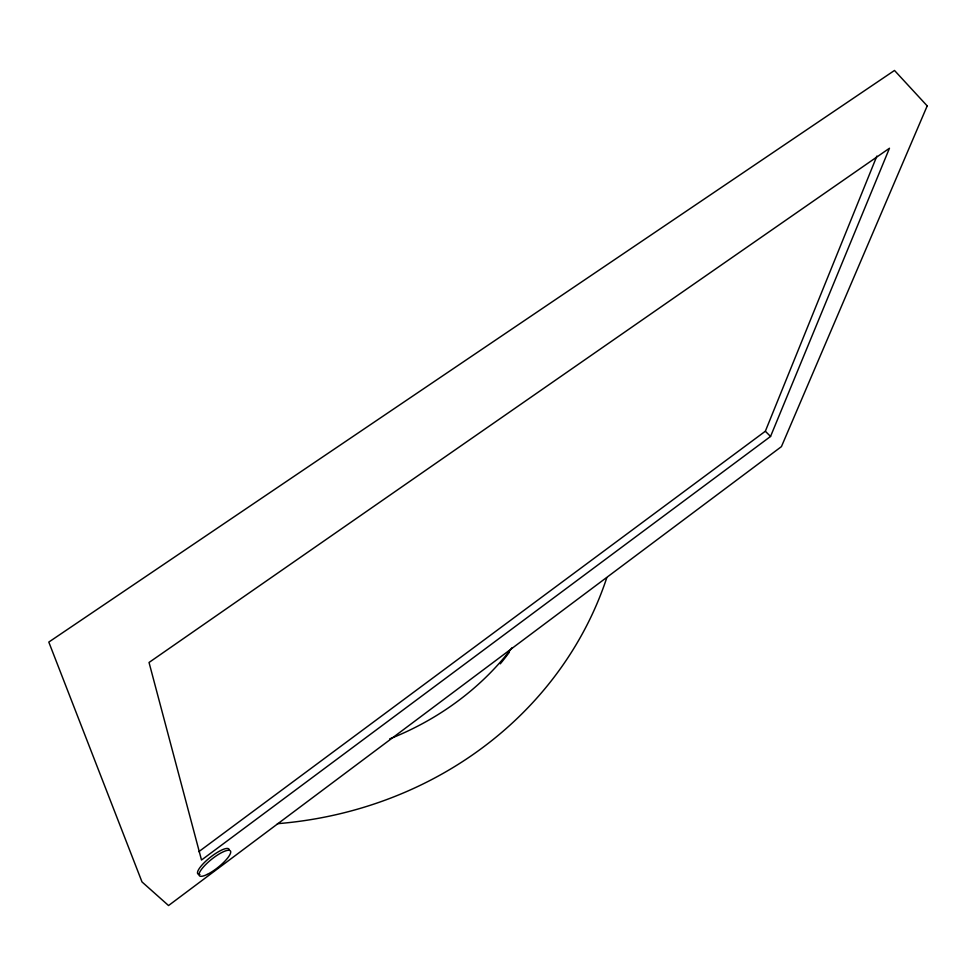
<?xml version="1.0" encoding="UTF-8"?>
<svg xmlns="http://www.w3.org/2000/svg" width="976" height="976" viewBox="0 0 976 976"><rect width="100%" height="100%" fill="white"/><g stroke="black" fill="none" stroke-linecap="round" stroke-linejoin="round"><path stroke-width="1.46" d="M198.836 851.658L765.343 431.233L876.875 156.075M770.54 436.467L889.465 148.242L149.035 662.472L201.507 860.039L770.54 436.467L765.343 431.233M512.144 647.637C480.826 688.812 437.699 719.946 389.705 738.869M606.73 577.914A390.278 360.303 8.9 0 1 277.391 823.695M509.301 652.285A288.042 268.168 10.8 0 1 500.273 663.839M199.946 874.496A19.886 5.185 -38.5 0 1 208.852 858.477A19.886 5.185 -38.5 0 1 229.275 850.047M927.2 105.896L781.434 446.618L168.543 905.545L141.996 881.926L48.8 642.074L894.492 70.455L927.2 105.896M207.144 874.459A19.886 5.173 -38.6 0 0 230.726 851.889A19.886 5.173 -38.6 0 0 206.656 863.601A19.886 5.173 -38.6 0 0 207.144 874.459"/></g></svg>
